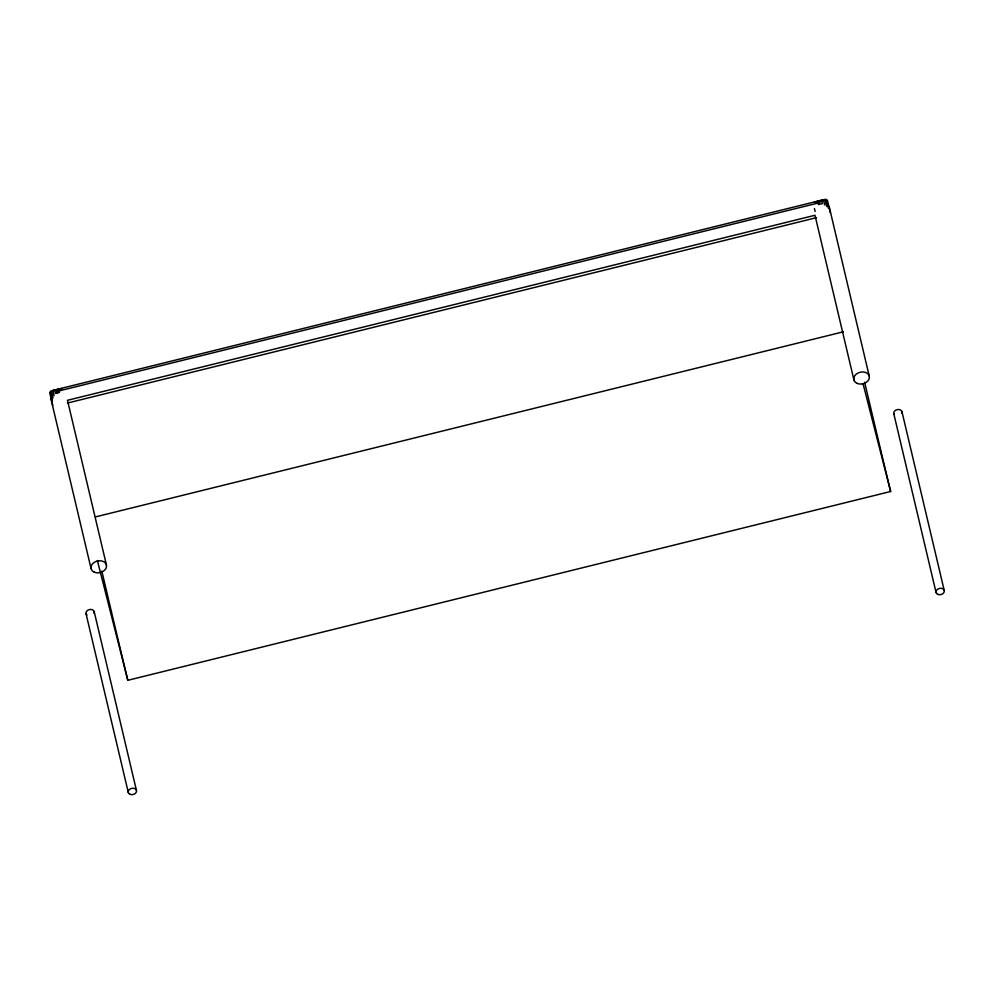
<?xml version="1.0" encoding="UTF-8"?>
<svg xmlns="http://www.w3.org/2000/svg" width="994" height="994" viewBox="0 0 994 994"><rect width="100%" height="100%" fill="white"/><g stroke="black" fill="none" stroke-linecap="round" stroke-linejoin="round"><path stroke-width="1.49" d="M60.597 388.666L52.931 390.567L54.123 395.624M815.763 201.757L823.417 199.856L824.622 204.913M62.175 388.555L50.234 391.512L52.297 400.271M814.384 202.378L826.325 199.421L828.4 208.181M57.528 392.878L57.167 391.375L819.988 202.565M67.455 403.067L816.422 217.686M95.561 516.892L843.322 331.81M97.387 560.554L127.816 680.306L890.636 491.496A637.825 5.865 76.1 0 1 864.643 382.255M57.167 391.375L59.193 391.077M863.053 383.759L890.636 491.496M901.968 411.702L944.238 590.498M893.792 413.728L936.062 592.523M829.133 206.429L869.241 376.105M827.331 200.117L830.4 212.865M826.685 206.491L824.995 199.334L51.328 390.828L53.03 397.973M814.434 208.541L815.13 211.473M853.908 379.907L814.993 215.276L67.493 400.296L106.408 564.915M49.7 392.58L52.769 405.341M50.98 399.029L91.088 568.705M94.194 611.633L136.451 790.429M86.018 613.658L128.288 792.454M894.14 414.486A4.212 3.168 -13.3 0 1 897.644 409.54A4.212 3.168 -13.3 0 1 901.819 413.367M86.963 615.062A4.212 3.168 -13.3 0 1 89.323 609.583A4.212 3.168 -13.3 0 1 94.032 613.31M127.816 680.306A637.825 5.865 76.1 0 1 101.823 571.065M58.894 389.772L54.919 390.754L55.54 393.375L59.503 392.394L58.894 389.772M821.715 200.962L817.751 201.944L818.373 204.565L822.336 203.584L821.715 200.962M857.201 383.411A7.89 5.939 -13.3 0 0 869.365 377.658A7.89 5.939 -13.3 0 0 858.17 372.936A7.89 5.939 -13.3 0 0 857.201 383.411M937.814 594.387A4.212 3.168 -13.3 0 0 944.3 591.331A4.212 3.168 -13.3 0 0 938.336 588.808A4.212 3.168 -13.3 0 0 937.814 594.387M130.04 794.33A4.212 3.168 -13.3 0 0 136.526 791.261A4.212 3.168 -13.3 0 0 130.549 788.739A4.212 3.168 -13.3 0 0 130.04 794.33M94.368 572.221A7.89 5.939 -13.3 0 0 106.532 566.468A7.89 5.939 -13.3 0 0 95.349 561.747A7.89 5.939 -13.3 0 0 94.368 572.221"/></g></svg>
